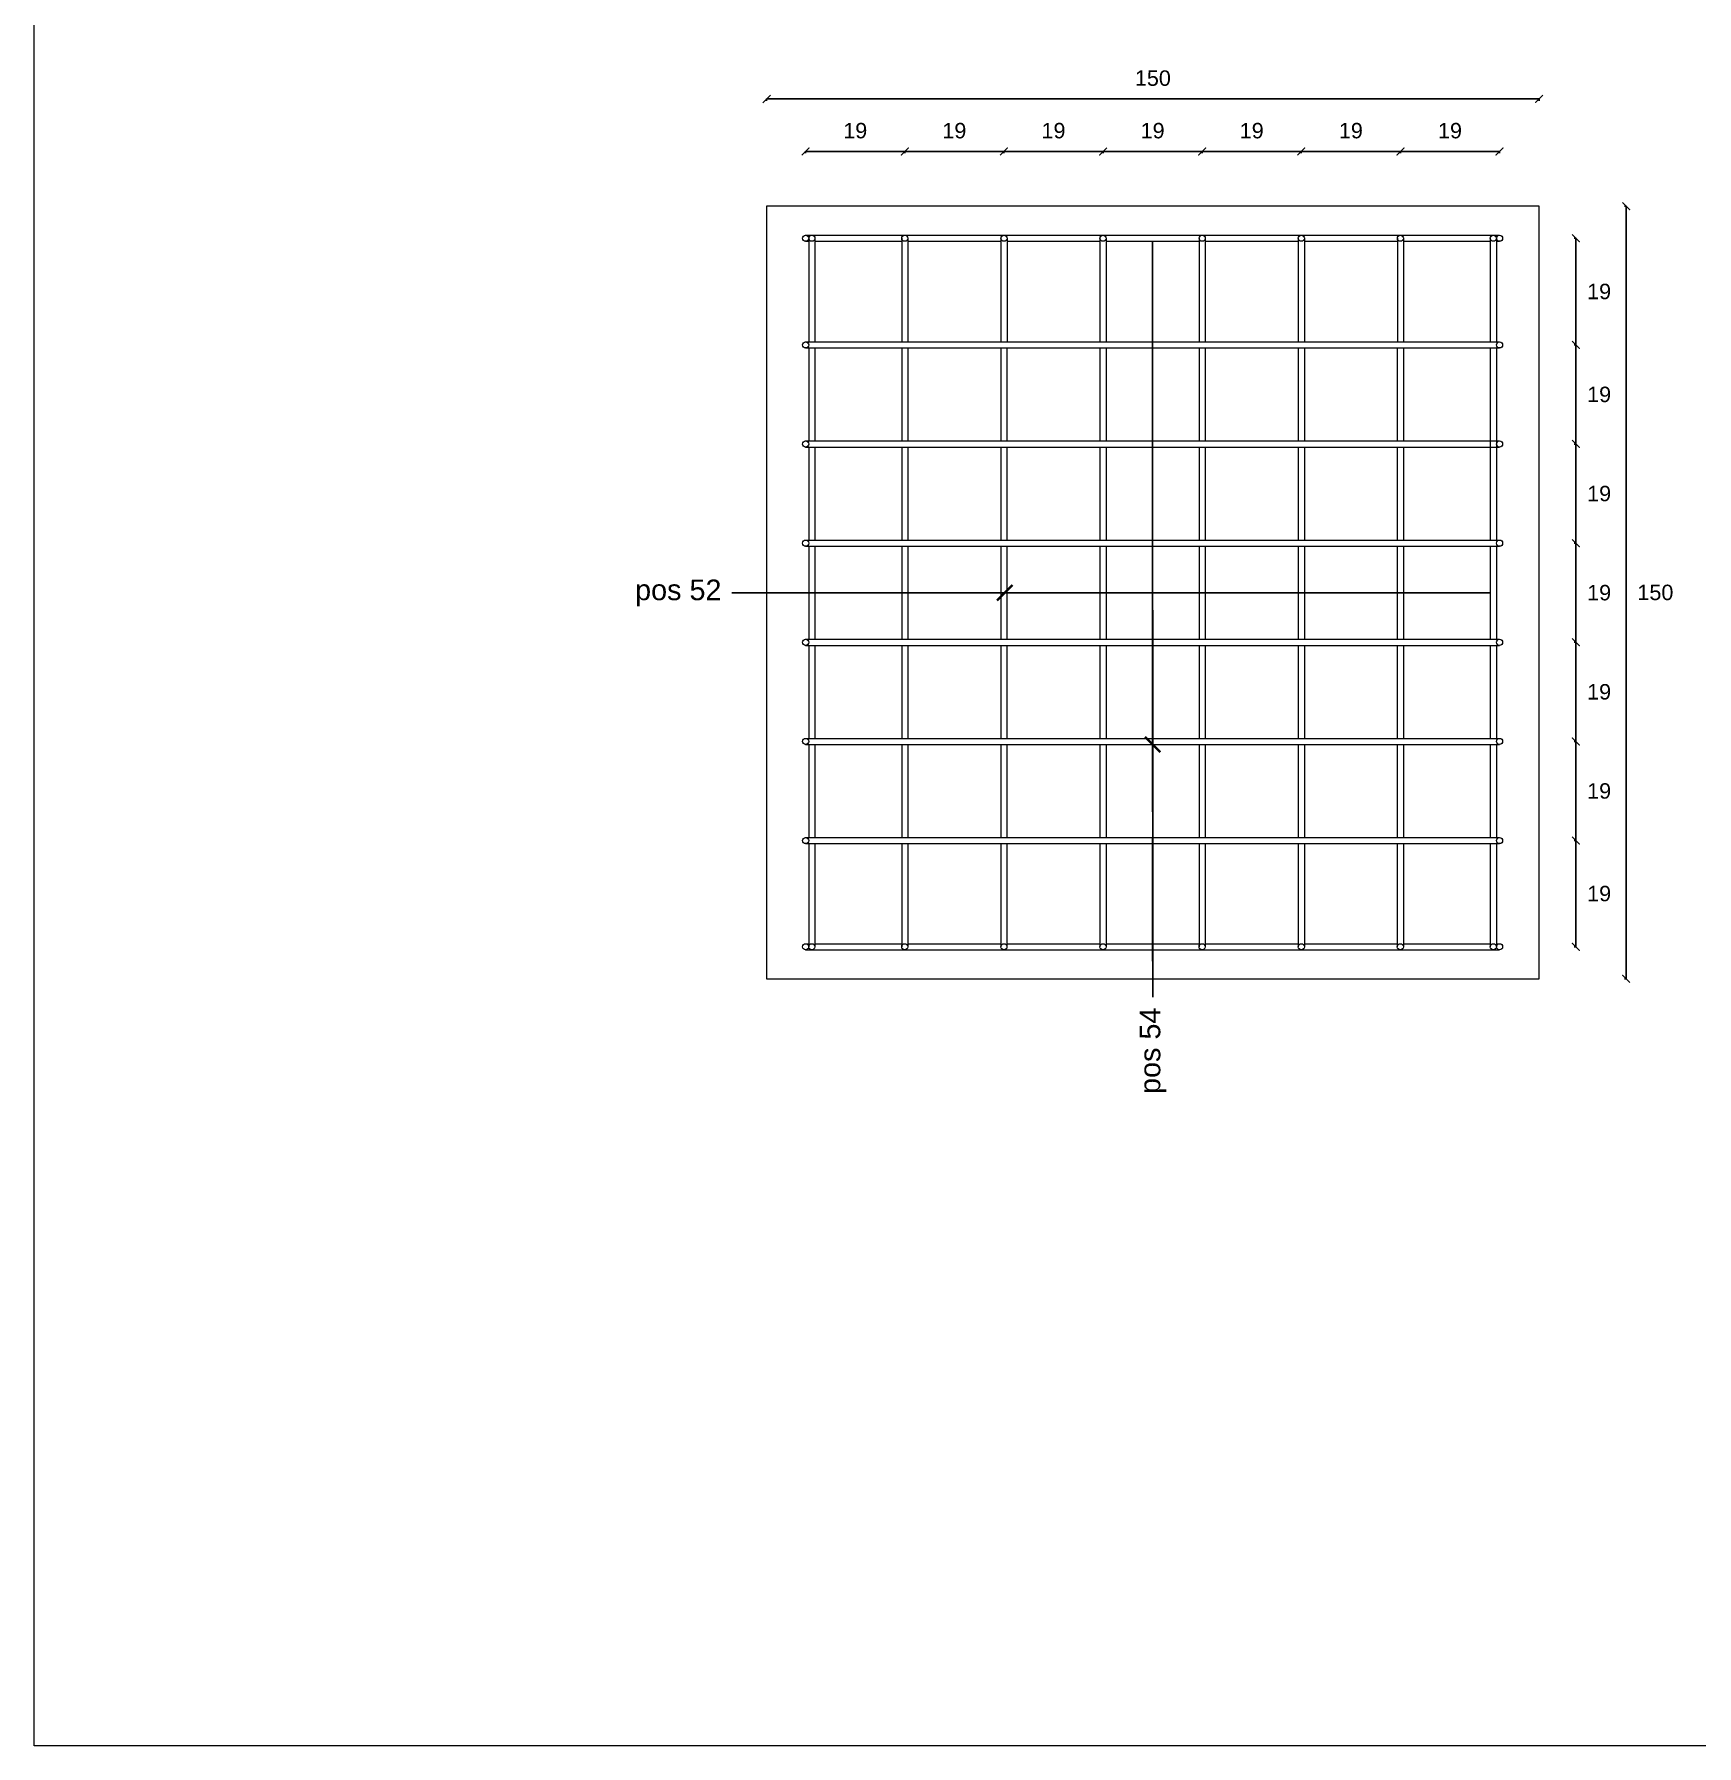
# Model space of a CAD drawing. Header units: millimetres. Extents: x 1415 to 3549, y 2194 to 4677.
# Drawn here: x 1758.906 to 1762.135, y 2331.246 to 2334.57 of the extents above; entities that cross this region are included whole.
import ezdxf
from ezdxf import colors
from ezdxf.entities.mleader import LeaderData, LeaderLine
from ezdxf.math import Vec2, Vec3

# ---------------------------------------------------------------- set-up
doc = ezdxf.new("R2010")
doc.units = ezdxf.units.MM
doc.layers.get('0').update_dxf_attribs({"plot": 0})
for name, color, linetype, lineweight in [('armature longitudinali', 5, 'Continuous', 9), ('Layer4', 7, 'Continuous', 15), ('quote', 252, 'Continuous', 5)]:
    doc.layers.add(name, color=color, linetype=linetype, lineweight=lineweight)
doc.styles.get("Standard").update_dxf_attribs({"font": 'arial.ttf'})
doc.dimstyles.new('quote c.a 1 sezione setti', dxfattribs={"dimtxt": 0.03, "dimasz": 0.015, "dimexe": 0.0005, "dimexo": 0.0015, "dimgap": 0.025, "dimtad": 2, "dimtih": 1, "dimtoh": 1, "dimdec": 0, "dimlfac": 100, "dimzin": 0, "dimdsep": 46, "dimtxsty": 'Standard', "dimblk": 'ARCHTICK', "dimcen": 0, "dimclre": 252, "dimadec": 0, "dimazin": 2, "dimtfac": 1, "dimtdec": 0, "dimtofl": 0, "dimtmove": 0, "dimatfit": 3, "dimfxl": 0.0035, "dimfxlon": 1, "dimtolj": 1, "dimtzin": 0, "dimarcsym": 0})

# ---------------------------------------------------------------- blocks, each defined once
blk = doc.blocks.new('_ArchTick')
at = {"color": 0, "linetype": 'ByBlock', "const_width": 0.15}
blk.add_lwpolyline([(-0.5, -0.5), (0.5, 0.5)], dxfattribs=at)
blk = doc.blocks.new('*D187')
at = {"layer": 'Defpoints', "color": 0, "transparency": 16777216}
for p in [(1760.597, 2334.342), (1760.4044, 2334.1736), (1760.597, 2334.1736)]:
    blk.add_point(p, dxfattribs=at)
at = {"layer": 'quote', "color": 252, "lineweight": -2, "transparency": 16777216}
for p, q in [((1760.4044, 2334.3385), (1760.4044, 2334.3425)), ((1760.597, 2334.3385), (1760.597, 2334.3425))]:
    blk.add_line(p, q, dxfattribs=at)
at = {"layer": 'quote', "color": 0, "linetype": 'Continuous', "lineweight": -2, "transparency": 16777216}
blk.add_line((1760.4044, 2334.342), (1760.597, 2334.342), dxfattribs=at)
at = {"layer": 'quote', "color": 0, "lineweight": -2, "transparency": 16777216, "xscale": 0.015, "yscale": 0.015, "zscale": 0.015, "rotation": 180}
blk.add_blockref('_ArchTick', (1760.4044, 2334.342), dxfattribs=at)
at = {"layer": 'quote', "color": 0, "lineweight": -2, "transparency": 16777216, "xscale": 0.015, "yscale": 0.015, "zscale": 0.015}
blk.add_blockref('_ArchTick', (1760.597, 2334.342), dxfattribs=at)
at = {"layer": 'quote', "color": 0, "transparency": 16777216, "insert": (1760.5007, 2334.3823), "char_height": 0.03, "attachment_point": 5}
blk.add_mtext('\\A1;19', dxfattribs=at)
blk = doc.blocks.new('*D188')
at = {"layer": 'Defpoints', "color": 0, "transparency": 16777216}
for p in [(1760.7895, 2334.342), (1760.597, 2334.1736), (1760.7895, 2334.1736)]:
    blk.add_point(p, dxfattribs=at)
at = {"layer": 'quote', "color": 252, "lineweight": -2, "transparency": 16777216}
for p, q in [((1760.597, 2334.3385), (1760.597, 2334.3425)), ((1760.7895, 2334.3385), (1760.7895, 2334.3425))]:
    blk.add_line(p, q, dxfattribs=at)
at = {"layer": 'quote', "color": 0, "linetype": 'Continuous', "lineweight": -2, "transparency": 16777216}
blk.add_line((1760.597, 2334.342), (1760.7895, 2334.342), dxfattribs=at)
at = {"layer": 'quote', "color": 0, "lineweight": -2, "transparency": 16777216, "xscale": 0.015, "yscale": 0.015, "zscale": 0.015, "rotation": 180}
blk.add_blockref('_ArchTick', (1760.597, 2334.342), dxfattribs=at)
at = {"layer": 'quote', "color": 0, "lineweight": -2, "transparency": 16777216, "xscale": 0.015, "yscale": 0.015, "zscale": 0.015}
blk.add_blockref('_ArchTick', (1760.7895, 2334.342), dxfattribs=at)
at = {"layer": 'quote', "color": 0, "transparency": 16777216, "insert": (1760.6932, 2334.3823), "char_height": 0.03, "attachment_point": 5}
blk.add_mtext('\\A1;19', dxfattribs=at)
blk = doc.blocks.new('*D189')
at = {"layer": 'Defpoints', "color": 0, "transparency": 16777216}
for p in [(1760.982, 2334.342), (1760.7895, 2334.1736), (1760.982, 2334.1736)]:
    blk.add_point(p, dxfattribs=at)
at = {"layer": 'quote', "color": 252, "lineweight": -2, "transparency": 16777216}
for p, q in [((1760.7895, 2334.3385), (1760.7895, 2334.3425)), ((1760.982, 2334.3385), (1760.982, 2334.3425))]:
    blk.add_line(p, q, dxfattribs=at)
at = {"layer": 'quote', "color": 0, "linetype": 'Continuous', "lineweight": -2, "transparency": 16777216}
blk.add_line((1760.7895, 2334.342), (1760.982, 2334.342), dxfattribs=at)
at = {"layer": 'quote', "color": 0, "lineweight": -2, "transparency": 16777216, "xscale": 0.015, "yscale": 0.015, "zscale": 0.015, "rotation": 180}
blk.add_blockref('_ArchTick', (1760.7895, 2334.342), dxfattribs=at)
at = {"layer": 'quote', "color": 0, "lineweight": -2, "transparency": 16777216, "xscale": 0.015, "yscale": 0.015, "zscale": 0.015}
blk.add_blockref('_ArchTick', (1760.982, 2334.342), dxfattribs=at)
at = {"layer": 'quote', "color": 0, "transparency": 16777216, "insert": (1760.8857, 2334.3823), "char_height": 0.03, "attachment_point": 5}
blk.add_mtext('\\A1;19', dxfattribs=at)
blk = doc.blocks.new('*D190')
at = {"layer": 'Defpoints', "color": 0, "transparency": 16777216}
for p in [(1761.1745, 2334.342), (1760.982, 2334.1736), (1761.1745, 2334.1736)]:
    blk.add_point(p, dxfattribs=at)
at = {"layer": 'quote', "color": 252, "lineweight": -2, "transparency": 16777216}
for p, q in [((1760.982, 2334.3385), (1760.982, 2334.3425)), ((1761.1745, 2334.3385), (1761.1745, 2334.3425))]:
    blk.add_line(p, q, dxfattribs=at)
at = {"layer": 'quote', "color": 0, "linetype": 'Continuous', "lineweight": -2, "transparency": 16777216}
blk.add_line((1760.982, 2334.342), (1761.1745, 2334.342), dxfattribs=at)
at = {"layer": 'quote', "color": 0, "lineweight": -2, "transparency": 16777216, "xscale": 0.015, "yscale": 0.015, "zscale": 0.015, "rotation": 180}
blk.add_blockref('_ArchTick', (1760.982, 2334.342), dxfattribs=at)
at = {"layer": 'quote', "color": 0, "lineweight": -2, "transparency": 16777216, "xscale": 0.015, "yscale": 0.015, "zscale": 0.015}
blk.add_blockref('_ArchTick', (1761.1745, 2334.342), dxfattribs=at)
at = {"layer": 'quote', "color": 0, "transparency": 16777216, "insert": (1761.0782, 2334.3823), "char_height": 0.03, "attachment_point": 5}
blk.add_mtext('\\A1;19', dxfattribs=at)
blk = doc.blocks.new('*D191')
at = {"layer": 'Defpoints', "color": 0, "transparency": 16777216}
for p in [(1761.367, 2334.342), (1761.1745, 2334.1736), (1761.367, 2334.1736)]:
    blk.add_point(p, dxfattribs=at)
at = {"layer": 'quote', "color": 252, "lineweight": -2, "transparency": 16777216}
for p, q in [((1761.1745, 2334.3385), (1761.1745, 2334.3425)), ((1761.367, 2334.3385), (1761.367, 2334.3425))]:
    blk.add_line(p, q, dxfattribs=at)
at = {"layer": 'quote', "color": 0, "linetype": 'Continuous', "lineweight": -2, "transparency": 16777216}
blk.add_line((1761.1745, 2334.342), (1761.367, 2334.342), dxfattribs=at)
at = {"layer": 'quote', "color": 0, "lineweight": -2, "transparency": 16777216, "xscale": 0.015, "yscale": 0.015, "zscale": 0.015, "rotation": 180}
blk.add_blockref('_ArchTick', (1761.1745, 2334.342), dxfattribs=at)
at = {"layer": 'quote', "color": 0, "lineweight": -2, "transparency": 16777216, "xscale": 0.015, "yscale": 0.015, "zscale": 0.015}
blk.add_blockref('_ArchTick', (1761.367, 2334.342), dxfattribs=at)
at = {"layer": 'quote', "color": 0, "transparency": 16777216, "insert": (1761.2707, 2334.3823), "char_height": 0.03, "attachment_point": 5}
blk.add_mtext('\\A1;19', dxfattribs=at)
blk = doc.blocks.new('*D192')
at = {"layer": 'Defpoints', "color": 0, "transparency": 16777216}
for p in [(1761.5595, 2334.342), (1761.367, 2334.1736), (1761.5595, 2334.1736)]:
    blk.add_point(p, dxfattribs=at)
at = {"layer": 'quote', "color": 252, "lineweight": -2, "transparency": 16777216}
for p, q in [((1761.367, 2334.3385), (1761.367, 2334.3425)), ((1761.5595, 2334.3385), (1761.5595, 2334.3425))]:
    blk.add_line(p, q, dxfattribs=at)
at = {"layer": 'quote', "color": 0, "linetype": 'Continuous', "lineweight": -2, "transparency": 16777216}
blk.add_line((1761.367, 2334.342), (1761.5595, 2334.342), dxfattribs=at)
at = {"layer": 'quote', "color": 0, "lineweight": -2, "transparency": 16777216, "xscale": 0.015, "yscale": 0.015, "zscale": 0.015, "rotation": 180}
blk.add_blockref('_ArchTick', (1761.367, 2334.342), dxfattribs=at)
at = {"layer": 'quote', "color": 0, "lineweight": -2, "transparency": 16777216, "xscale": 0.015, "yscale": 0.015, "zscale": 0.015}
blk.add_blockref('_ArchTick', (1761.5595, 2334.342), dxfattribs=at)
at = {"layer": 'quote', "color": 0, "transparency": 16777216, "insert": (1761.4632, 2334.3823), "char_height": 0.03, "attachment_point": 5}
blk.add_mtext('\\A1;19', dxfattribs=at)
blk = doc.blocks.new('*D193')
at = {"layer": 'Defpoints', "color": 0, "transparency": 16777216}
for p in [(1761.7519, 2334.342), (1761.5595, 2334.1736), (1761.7519, 2334.1736)]:
    blk.add_point(p, dxfattribs=at)
at = {"layer": 'quote', "color": 252, "lineweight": -2, "transparency": 16777216}
for p, q in [((1761.5595, 2334.3385), (1761.5595, 2334.3425)), ((1761.7519, 2334.3385), (1761.7519, 2334.3425))]:
    blk.add_line(p, q, dxfattribs=at)
at = {"layer": 'quote', "color": 0, "linetype": 'Continuous', "lineweight": -2, "transparency": 16777216}
blk.add_line((1761.5595, 2334.342), (1761.7519, 2334.342), dxfattribs=at)
at = {"layer": 'quote', "color": 0, "lineweight": -2, "transparency": 16777216, "xscale": 0.015, "yscale": 0.015, "zscale": 0.015, "rotation": 180}
blk.add_blockref('_ArchTick', (1761.5595, 2334.342), dxfattribs=at)
at = {"layer": 'quote', "color": 0, "lineweight": -2, "transparency": 16777216, "xscale": 0.015, "yscale": 0.015, "zscale": 0.015}
blk.add_blockref('_ArchTick', (1761.7519, 2334.342), dxfattribs=at)
at = {"layer": 'quote', "color": 0, "transparency": 16777216, "insert": (1761.6557, 2334.3823), "char_height": 0.03, "attachment_point": 5}
blk.add_mtext('\\A1;19', dxfattribs=at)
blk = doc.blocks.new('*D261')
at = {"layer": 'Defpoints', "color": 0, "transparency": 16777216}
for p in [(1761.8287, 2334.444), (1760.3287, 2332.7356), (1761.8287, 2332.7356)]:
    blk.add_point(p, dxfattribs=at)
at = {"layer": 'quote', "color": 252, "lineweight": -2, "transparency": 16777216}
for p, q in [((1760.3287, 2334.4405), (1760.3287, 2334.4445)), ((1761.8287, 2334.4405), (1761.8287, 2334.4445))]:
    blk.add_line(p, q, dxfattribs=at)
at = {"layer": 'quote', "color": 0, "linetype": 'Continuous', "lineweight": -2, "transparency": 16777216}
blk.add_line((1760.3287, 2334.444), (1761.8287, 2334.444), dxfattribs=at)
at = {"layer": 'quote', "color": 0, "lineweight": -2, "transparency": 16777216, "xscale": 0.015, "yscale": 0.015, "zscale": 0.015, "rotation": 180}
blk.add_blockref('_ArchTick', (1760.3287, 2334.444), dxfattribs=at)
at = {"layer": 'quote', "color": 0, "lineweight": -2, "transparency": 16777216, "xscale": 0.015, "yscale": 0.015, "zscale": 0.015}
blk.add_blockref('_ArchTick', (1761.8287, 2334.444), dxfattribs=at)
at = {"layer": 'quote', "color": 0, "transparency": 16777216, "insert": (1761.0787, 2334.4843), "char_height": 0.03, "attachment_point": 5}
blk.add_mtext('\\A1;150', dxfattribs=at)
blk = doc.blocks.new('*D1317')
at = {"layer": 'Defpoints', "color": 0, "transparency": 16777216}
for p in [(1761.7519, 2333.1964), (1761.9002, 2333.1964), (1761.7707, 2333.0039)]:
    blk.add_point(p, dxfattribs=at)
at = {"layer": 'quote', "color": 252, "lineweight": -2, "transparency": 16777216}
for p, q in [((1761.8967, 2333.1964), (1761.9007, 2333.1964)), ((1761.8967, 2333.0039), (1761.9007, 2333.0039))]:
    blk.add_line(p, q, dxfattribs=at)
at = {"layer": 'quote', "color": 0, "linetype": 'Continuous', "lineweight": -2, "transparency": 16777216}
blk.add_line((1761.9002, 2333.0039), (1761.9002, 2333.1964), dxfattribs=at)
at = {"layer": 'quote', "color": 0, "lineweight": -2, "transparency": 16777216, "xscale": 0.015, "yscale": 0.015, "zscale": 0.015}
for p, rotation in [((1761.9002, 2333.1964), 90), ((1761.9002, 2333.0039), 270)]:
    blk.add_blockref('_ArchTick', p, dxfattribs=dict(at, rotation=rotation))
at = {"layer": 'quote', "color": 0, "transparency": 16777216, "insert": (1761.9453, 2333.1001), "char_height": 0.03, "attachment_point": 5}
blk.add_mtext('\\A1;19', dxfattribs=at)
blk = doc.blocks.new('*D1318')
at = {"layer": 'Defpoints', "color": 0, "transparency": 16777216}
for p in [(1761.7519, 2333.3889), (1761.9002, 2333.3889), (1761.7519, 2333.1964)]:
    blk.add_point(p, dxfattribs=at)
at = {"layer": 'quote', "color": 252, "lineweight": -2, "transparency": 16777216}
for p, q in [((1761.8967, 2333.3889), (1761.9007, 2333.3889)), ((1761.8967, 2333.1964), (1761.9007, 2333.1964))]:
    blk.add_line(p, q, dxfattribs=at)
at = {"layer": 'quote', "color": 0, "linetype": 'Continuous', "lineweight": -2, "transparency": 16777216}
blk.add_line((1761.9002, 2333.1964), (1761.9002, 2333.3889), dxfattribs=at)
at = {"layer": 'quote', "color": 0, "lineweight": -2, "transparency": 16777216, "xscale": 0.015, "yscale": 0.015, "zscale": 0.015}
for p, rotation in [((1761.9002, 2333.3889), 90), ((1761.9002, 2333.1964), 270)]:
    blk.add_blockref('_ArchTick', p, dxfattribs=dict(at, rotation=rotation))
at = {"layer": 'quote', "color": 0, "transparency": 16777216, "insert": (1761.9453, 2333.2926), "char_height": 0.03, "attachment_point": 5}
blk.add_mtext('\\A1;19', dxfattribs=at)
blk = doc.blocks.new('*D1319')
at = {"layer": 'Defpoints', "color": 0, "transparency": 16777216}
for p in [(1761.7519, 2333.7739), (1761.9002, 2333.7739), (1761.7519, 2333.5814)]:
    blk.add_point(p, dxfattribs=at)
at = {"layer": 'quote', "color": 252, "lineweight": -2, "transparency": 16777216}
for p, q in [((1761.8967, 2333.7739), (1761.9007, 2333.7739)), ((1761.8967, 2333.5814), (1761.9007, 2333.5814))]:
    blk.add_line(p, q, dxfattribs=at)
at = {"layer": 'quote', "color": 0, "linetype": 'Continuous', "lineweight": -2, "transparency": 16777216}
blk.add_line((1761.9002, 2333.5814), (1761.9002, 2333.7739), dxfattribs=at)
at = {"layer": 'quote', "color": 0, "lineweight": -2, "transparency": 16777216, "xscale": 0.015, "yscale": 0.015, "zscale": 0.015}
for p, rotation in [((1761.9002, 2333.7739), 90), ((1761.9002, 2333.5814), 270)]:
    blk.add_blockref('_ArchTick', p, dxfattribs=dict(at, rotation=rotation))
at = {"layer": 'quote', "color": 0, "transparency": 16777216, "insert": (1761.9453, 2333.6776), "char_height": 0.03, "attachment_point": 5}
blk.add_mtext('\\A1;19', dxfattribs=at)
blk = doc.blocks.new('*D1320')
at = {"layer": 'Defpoints', "color": 0, "transparency": 16777216}
for p in [(1761.7519, 2333.5814), (1761.9002, 2333.5814), (1761.7519, 2333.3889)]:
    blk.add_point(p, dxfattribs=at)
at = {"layer": 'quote', "color": 252, "lineweight": -2, "transparency": 16777216}
for p, q in [((1761.8967, 2333.5814), (1761.9007, 2333.5814)), ((1761.8967, 2333.3889), (1761.9007, 2333.3889))]:
    blk.add_line(p, q, dxfattribs=at)
at = {"layer": 'quote', "color": 0, "linetype": 'Continuous', "lineweight": -2, "transparency": 16777216}
blk.add_line((1761.9002, 2333.3889), (1761.9002, 2333.5814), dxfattribs=at)
at = {"layer": 'quote', "color": 0, "lineweight": -2, "transparency": 16777216, "xscale": 0.015, "yscale": 0.015, "zscale": 0.015}
for p, rotation in [((1761.9002, 2333.5814), 90), ((1761.9002, 2333.3889), 270)]:
    blk.add_blockref('_ArchTick', p, dxfattribs=dict(at, rotation=rotation))
at = {"layer": 'quote', "color": 0, "transparency": 16777216, "insert": (1761.9453, 2333.4851), "char_height": 0.03, "attachment_point": 5}
blk.add_mtext('\\A1;19', dxfattribs=at)
blk = doc.blocks.new('*D1321')
at = {"layer": 'Defpoints', "color": 0, "transparency": 16777216}
for p in [(1761.7519, 2333.9664), (1761.9002, 2333.9664), (1761.7519, 2333.7739)]:
    blk.add_point(p, dxfattribs=at)
at = {"layer": 'quote', "color": 252, "lineweight": -2, "transparency": 16777216}
for p, q in [((1761.8967, 2333.9664), (1761.9007, 2333.9664)), ((1761.8967, 2333.7739), (1761.9007, 2333.7739))]:
    blk.add_line(p, q, dxfattribs=at)
at = {"layer": 'quote', "color": 0, "linetype": 'Continuous', "lineweight": -2, "transparency": 16777216}
blk.add_line((1761.9002, 2333.7739), (1761.9002, 2333.9664), dxfattribs=at)
at = {"layer": 'quote', "color": 0, "lineweight": -2, "transparency": 16777216, "xscale": 0.015, "yscale": 0.015, "zscale": 0.015}
for p, rotation in [((1761.9002, 2333.9664), 90), ((1761.9002, 2333.7739), 270)]:
    blk.add_blockref('_ArchTick', p, dxfattribs=dict(at, rotation=rotation))
at = {"layer": 'quote', "color": 0, "transparency": 16777216, "insert": (1761.9453, 2333.8701), "char_height": 0.03, "attachment_point": 5}
blk.add_mtext('\\A1;19', dxfattribs=at)
blk = doc.blocks.new('*D1322')
at = {"layer": 'Defpoints', "color": 0, "transparency": 16777216}
for p in [(1761.7519, 2334.1736), (1761.9002, 2334.1736), (1761.7519, 2333.9664)]:
    blk.add_point(p, dxfattribs=at)
at = {"layer": 'quote', "color": 252, "lineweight": -2, "transparency": 16777216}
for p, q in [((1761.8967, 2334.1736), (1761.9007, 2334.1736)), ((1761.8967, 2333.9664), (1761.9007, 2333.9664))]:
    blk.add_line(p, q, dxfattribs=at)
at = {"layer": 'quote', "color": 0, "linetype": 'Continuous', "lineweight": -2, "transparency": 16777216}
blk.add_line((1761.9002, 2333.9664), (1761.9002, 2334.1736), dxfattribs=at)
at = {"layer": 'quote', "color": 0, "lineweight": -2, "transparency": 16777216, "xscale": 0.015, "yscale": 0.015, "zscale": 0.015}
for p, rotation in [((1761.9002, 2334.1736), 90), ((1761.9002, 2333.9664), 270)]:
    blk.add_blockref('_ArchTick', p, dxfattribs=dict(at, rotation=rotation))
at = {"layer": 'quote', "color": 0, "transparency": 16777216, "insert": (1761.9453, 2334.07), "char_height": 0.03, "attachment_point": 5}
blk.add_mtext('\\A1;19', dxfattribs=at)
blk = doc.blocks.new('*D1323')
at = {"layer": 'Defpoints', "color": 0, "transparency": 16777216}
for p in [(1761.7519, 2333.0039), (1761.9002, 2333.0039), (1761.7519, 2332.7976)]:
    blk.add_point(p, dxfattribs=at)
at = {"layer": 'quote', "color": 252, "lineweight": -2, "transparency": 16777216}
for p, q in [((1761.8967, 2333.0039), (1761.9007, 2333.0039)), ((1761.8967, 2332.7976), (1761.9007, 2332.7976))]:
    blk.add_line(p, q, dxfattribs=at)
at = {"layer": 'quote', "color": 0, "linetype": 'Continuous', "lineweight": -2, "transparency": 16777216}
blk.add_line((1761.9002, 2332.7976), (1761.9002, 2333.0039), dxfattribs=at)
at = {"layer": 'quote', "color": 0, "lineweight": -2, "transparency": 16777216, "xscale": 0.015, "yscale": 0.015, "zscale": 0.015}
for p, rotation in [((1761.9002, 2333.0039), 90), ((1761.9002, 2332.7976), 270)]:
    blk.add_blockref('_ArchTick', p, dxfattribs=dict(at, rotation=rotation))
at = {"layer": 'quote', "color": 0, "transparency": 16777216, "insert": (1761.9453, 2332.9008), "char_height": 0.03, "attachment_point": 5}
blk.add_mtext('\\A1;19', dxfattribs=at)
blk = doc.blocks.new('*D1331')
at = {"layer": 'Defpoints', "color": 0, "transparency": 16777216}
for p in [(1761.8287, 2334.2356), (1761.8287, 2332.7356), (1761.9979, 2332.7356)]:
    blk.add_point(p, dxfattribs=at)
at = {"layer": 'quote', "color": 252, "lineweight": -2, "transparency": 16777216}
for p, q in [((1761.9944, 2334.2356), (1761.9984, 2334.2356)), ((1761.9944, 2332.7356), (1761.9984, 2332.7356))]:
    blk.add_line(p, q, dxfattribs=at)
at = {"layer": 'quote', "color": 0, "linetype": 'Continuous', "lineweight": -2, "transparency": 16777216}
blk.add_line((1761.9979, 2334.2356), (1761.9979, 2332.7356), dxfattribs=at)
at = {"layer": 'quote', "color": 0, "lineweight": -2, "transparency": 16777216, "xscale": 0.015, "yscale": 0.015, "zscale": 0.015}
for p, rotation in [((1761.9979, 2334.2356), 90), ((1761.9979, 2332.7356), 270)]:
    blk.add_blockref('_ArchTick', p, dxfattribs=dict(at, rotation=rotation))
at = {"layer": 'quote', "color": 0, "transparency": 16777216, "insert": (1762.0546, 2333.4856), "char_height": 0.03, "attachment_point": 5}
blk.add_mtext('\\A1;150', dxfattribs=at)

msp = doc.modelspace()

# ---------------------------------------------------------------- linework, layer by layer
at = {"layer": 'armature longitudinali'}
for points in [[(1760.4044, 2334.1796), (1761.7519, 2334.1796)], [(1760.4044, 2334.1676), (1760.4104, 2334.1676)], [(1760.4104, 2334.1736), (1760.4104, 2333.9724)], [(1760.4224, 2334.1745), (1760.4224, 2333.9724)], [(1760.4224, 2334.1676), (1760.591, 2334.1676)], [(1760.591, 2334.1736), (1760.591, 2333.9734)], [(1760.603, 2334.1736), (1760.603, 2333.9734)], [(1760.603, 2334.1676), (1760.7835, 2334.1676)], [(1760.7835, 2334.1736), (1760.7835, 2333.9734)], [(1760.7955, 2334.1736), (1760.7955, 2333.9734)], [(1760.7955, 2334.1676), (1760.976, 2334.1676)], [(1760.976, 2334.1736), (1760.976, 2333.9734)], [(1760.988, 2334.1736), (1760.988, 2333.9734)], [(1760.988, 2334.1676), (1761.1685, 2334.1676)], [(1761.1685, 2334.1736), (1761.1685, 2333.9734)], [(1761.1805, 2334.1736), (1761.1805, 2333.9734)], [(1761.1805, 2334.1676), (1761.361, 2334.1676)], [(1761.361, 2334.1736), (1761.361, 2333.9734)], [(1761.373, 2334.1736), (1761.373, 2333.9734)], [(1761.373, 2334.1676), (1761.5535, 2334.1676)], [(1761.5535, 2334.1736), (1761.5535, 2333.9734)], [(1761.5655, 2334.1736), (1761.5655, 2333.9734)], [(1761.5655, 2334.1676), (1761.7339, 2334.1676)], [(1761.7339, 2334.1736), (1761.7339, 2333.9724)], [(1761.7459, 2334.1736), (1761.7459, 2333.9724)], [(1761.7459, 2334.1676), (1761.7519, 2334.1676)], [(1760.4044, 2333.9724), (1761.7519, 2333.9724)], [(1760.4044, 2333.9604), (1761.7519, 2333.9604)], [(1760.4104, 2333.9604), (1760.4104, 2333.7799)], [(1760.4224, 2333.9604), (1760.4224, 2333.7799)], [(1760.5909, 2333.9604), (1760.5909, 2333.7799)], [(1760.6029, 2333.9604), (1760.6029, 2333.7799)], [(1760.7834, 2333.9604), (1760.7834, 2333.7799)], [(1760.7954, 2333.9604), (1760.7954, 2333.7799)], [(1760.9759, 2333.9604), (1760.9759, 2333.7799)], [(1760.9879, 2333.9604), (1760.9879, 2333.7799)], [(1761.1684, 2333.9604), (1761.1684, 2333.7799)], [(1761.1804, 2333.9604), (1761.1804, 2333.7799)], [(1761.3609, 2333.9604), (1761.3609, 2333.7799)], [(1761.3729, 2333.9604), (1761.3729, 2333.7799)], [(1761.5534, 2333.9604), (1761.5534, 2333.7799)], [(1761.5654, 2333.9604), (1761.5654, 2333.7799)], [(1761.7339, 2333.9604), (1761.7339, 2333.5874)], [(1761.7459, 2333.9604), (1761.7459, 2333.5874)], [(1760.4044, 2333.7799), (1761.7519, 2333.7799)], [(1760.4044, 2333.7679), (1761.7519, 2333.7679)], [(1760.4104, 2333.7679), (1760.4104, 2333.5874)], [(1760.4224, 2333.7679), (1760.4224, 2333.5874)], [(1760.5909, 2333.7679), (1760.5909, 2333.5874)], [(1760.6029, 2333.7679), (1760.6029, 2333.5874)], [(1760.7834, 2333.7679), (1760.7834, 2333.5874)], [(1760.7954, 2333.7679), (1760.7954, 2333.5874)], [(1760.9759, 2333.7679), (1760.9759, 2333.5874)], [(1760.9879, 2333.7679), (1760.9879, 2333.5874)], [(1761.1684, 2333.7679), (1761.1684, 2333.5874)], [(1761.1804, 2333.7679), (1761.1804, 2333.5874)], [(1761.3609, 2333.7679), (1761.3609, 2333.5874)], [(1761.3729, 2333.7679), (1761.3729, 2333.5874)], [(1761.5534, 2333.7679), (1761.5534, 2333.5874)], [(1761.5654, 2333.7679), (1761.5654, 2333.5874)], [(1760.4044, 2333.5874), (1761.7519, 2333.5874)], [(1760.4044, 2333.5754), (1761.7519, 2333.5754)], [(1760.4104, 2333.5754), (1760.4104, 2333.3949)], [(1760.4224, 2333.5754), (1760.4224, 2333.3949)], [(1760.5909, 2333.5754), (1760.5909, 2333.3949)], [(1760.6029, 2333.5754), (1760.6029, 2333.3949)], [(1760.7834, 2333.5754), (1760.7834, 2333.3949)], [(1760.7954, 2333.5754), (1760.7954, 2333.3949)], [(1760.9759, 2333.5754), (1760.9759, 2333.3949)], [(1760.9879, 2333.5754), (1760.9879, 2333.3949)], [(1761.1684, 2333.5754), (1761.1684, 2333.3949)], [(1761.1804, 2333.5754), (1761.1804, 2333.3949)], [(1761.3609, 2333.5754), (1761.3609, 2333.3949)], [(1761.3729, 2333.5754), (1761.3729, 2333.3949)], [(1761.5534, 2333.5754), (1761.5534, 2333.3949)], [(1761.5654, 2333.5754), (1761.5654, 2333.3949)], [(1761.7339, 2333.5754), (1761.7339, 2333.3949)], [(1761.7459, 2333.5754), (1761.7459, 2333.3949)], [(1760.4044, 2333.3949), (1761.7519, 2333.3949)], [(1760.4044, 2333.3829), (1761.7519, 2333.3829)], [(1760.4104, 2333.3829), (1760.4104, 2333.2024)], [(1760.4224, 2333.3829), (1760.4224, 2333.2024)], [(1760.5909, 2333.3829), (1760.5909, 2333.2024)], [(1760.6029, 2333.3829), (1760.6029, 2333.2024)], [(1760.7834, 2333.3829), (1760.7834, 2333.2024)], [(1760.7954, 2333.3829), (1760.7954, 2333.2024)], [(1760.9759, 2333.3829), (1760.9759, 2333.2024)], [(1760.9879, 2333.3829), (1760.9879, 2333.2024)], [(1761.1684, 2333.3829), (1761.1684, 2333.2024)], [(1761.1804, 2333.3829), (1761.1804, 2333.2024)], [(1761.3609, 2333.3829), (1761.3609, 2333.2024)], [(1761.3729, 2333.3829), (1761.3729, 2333.2024)], [(1761.5534, 2333.3829), (1761.5534, 2333.2024)], [(1761.5654, 2333.3829), (1761.5654, 2333.2024)], [(1761.7339, 2333.3829), (1761.7339, 2333.2024)], [(1761.7459, 2333.3829), (1761.7459, 2333.2024)], [(1760.4044, 2333.2024), (1761.7519, 2333.2024)], [(1760.4044, 2333.1904), (1761.7519, 2333.1904)], [(1760.4104, 2333.1904), (1760.4104, 2333.0099)], [(1760.4224, 2333.1904), (1760.4224, 2333.0099)], [(1760.5909, 2333.1904), (1760.5909, 2333.0099)], [(1760.6029, 2333.1904), (1760.6029, 2333.0099)], [(1760.7834, 2333.1904), (1760.7834, 2333.0099)], [(1760.7954, 2333.1904), (1760.7954, 2333.0099)], [(1760.9759, 2333.1904), (1760.9759, 2333.0099)], [(1760.9879, 2333.1904), (1760.9879, 2333.0099)], [(1761.1684, 2333.1904), (1761.1684, 2333.0099)], [(1761.1804, 2333.1904), (1761.1804, 2333.0099)], [(1761.3609, 2333.1904), (1761.3609, 2333.0099)], [(1761.3729, 2333.1904), (1761.3729, 2333.0099)], [(1761.5534, 2333.1904), (1761.5534, 2333.0099)], [(1761.5654, 2333.1904), (1761.5654, 2333.0099)], [(1761.7339, 2333.1904), (1761.7339, 2333.0099)], [(1761.7459, 2333.1904), (1761.7459, 2333.0099)], [(1760.4044, 2333.0099), (1761.7519, 2333.0099)], [(1760.4044, 2332.9979), (1761.7519, 2332.9979)], [(1760.4104, 2332.9979), (1760.4104, 2332.7976)], [(1760.4224, 2332.9979), (1760.4224, 2332.7976)], [(1760.5909, 2332.9979), (1760.5909, 2332.7976)], [(1760.6029, 2332.9979), (1760.6029, 2332.7976)], [(1760.7834, 2332.9979), (1760.7834, 2332.7976)], [(1760.7954, 2332.9979), (1760.7954, 2332.7976)], [(1760.9759, 2332.9979), (1760.9759, 2332.7976)], [(1760.9879, 2332.9979), (1760.9879, 2332.7976)], [(1761.1684, 2332.9979), (1761.1684, 2332.7976)], [(1761.1804, 2332.9979), (1761.1804, 2332.7976)], [(1761.3609, 2332.9979), (1761.3609, 2332.7976)], [(1761.3729, 2332.9979), (1761.3729, 2332.7976)], [(1761.5534, 2332.9979), (1761.5534, 2332.7976)], [(1761.5654, 2332.9979), (1761.5654, 2332.7976)], [(1761.7339, 2332.9979), (1761.7339, 2332.7976)], [(1761.7459, 2332.9979), (1761.7459, 2332.7976)], [(1760.4044, 2332.8036), (1760.4104, 2332.8036)], [(1760.4224, 2332.8036), (1760.5909, 2332.8036)], [(1760.6029, 2332.8036), (1760.7834, 2332.8036)], [(1760.7954, 2332.8036), (1760.9759, 2332.8036)], [(1760.9879, 2332.8036), (1761.1684, 2332.8036)], [(1761.1804, 2332.8036), (1761.3609, 2332.8036)], [(1761.3729, 2332.8036), (1761.5534, 2332.8036)], [(1761.5654, 2332.8036), (1761.7339, 2332.8036)], [(1761.7397, 2332.8036), (1761.7401, 2332.8036)], [(1761.7459, 2332.8036), (1761.7519, 2332.8036)], [(1760.4044, 2332.7916), (1761.7519, 2332.7916)]]:
    msp.add_lwpolyline(points, dxfattribs=at)
for centre in [(1760.4044, 2334.1736), (1760.4165, 2334.1736), (1760.597, 2334.1736), (1760.7895, 2334.1736), (1760.982, 2334.1736), (1761.1745, 2334.1736), (1761.367, 2334.1736), (1761.5595, 2334.1736), (1761.7399, 2334.1736), (1761.7519, 2334.1736), (1760.4044, 2333.9664), (1761.7519, 2333.9664), (1760.4044, 2333.7739), (1761.7519, 2333.7739), (1760.4044, 2333.5814), (1761.7519, 2333.5814), (1760.4044, 2333.3889), (1761.7519, 2333.3889), (1760.4044, 2333.1964), (1761.7519, 2333.1964), (1760.4044, 2333.0039), (1761.7519, 2333.0039), (1760.4044, 2332.7976), (1760.4164, 2332.7976), (1760.5969, 2332.7976), (1760.7894, 2332.7976), (1760.9819, 2332.7976), (1761.1744, 2332.7976), (1761.3669, 2332.7976), (1761.5594, 2332.7976), (1761.7399, 2332.7976), (1761.7519, 2332.7976)]:
    msp.add_circle(centre, 0.006, dxfattribs=at)
at = {"layer": 'Layer4'}
msp.add_lwpolyline([(1758.9064, 2344.3913), (1775.6736, 2344.3913), (1775.6736, 2331.2461), (1758.9064, 2331.2461)], close=True, dxfattribs=at)
msp.add_lwpolyline([(1760.3287, 2332.7356), (1761.8287, 2332.7356), (1761.8287, 2334.2356), (1760.3287, 2334.2356), (1760.3287, 2332.7356)], dxfattribs=at)

# ---------------------------------------------------------------- dimensions: what is measured, and where the dimension line sits
at = {"layer": 'quote'}
for base, p1, p2, picture, middle in [((1761.8287, 2334.444), (1760.3287, 2332.7356), (1761.8287, 2332.7356), '*D261', (1761.0787, 2334.4843)), ((1760.597, 2334.342), (1760.4044, 2334.1736), (1760.597, 2334.1736), '*D187', (1760.5007, 2334.3823)), ((1760.7895, 2334.342), (1760.597, 2334.1736), (1760.7895, 2334.1736), '*D188', (1760.6932, 2334.3823)), ((1760.982, 2334.342), (1760.7895, 2334.1736), (1760.982, 2334.1736), '*D189', (1760.8857, 2334.3823)), ((1761.1745, 2334.342), (1760.982, 2334.1736), (1761.1745, 2334.1736), '*D190', (1761.0782, 2334.3823)), ((1761.367, 2334.342), (1761.1745, 2334.1736), (1761.367, 2334.1736), '*D191', (1761.2707, 2334.3823)), ((1761.5595, 2334.342), (1761.367, 2334.1736), (1761.5595, 2334.1736), '*D192', (1761.4632, 2334.3823)), ((1761.7519, 2334.342), (1761.5595, 2334.1736), (1761.7519, 2334.1736), '*D193', (1761.6557, 2334.3823))]:
    dim = msp.add_linear_dim(base=base, p1=p1, p2=p2, dimstyle='quote c.a 1 sezione setti', dxfattribs=at)
    dim.commit()
    dim.dimension.update_dxf_attribs({"geometry": picture, "text_midpoint": middle})
for base, p1, p2, picture, middle in [((1761.9979, 2332.7356), (1761.8287, 2334.2356), (1761.8287, 2332.7356), '*D1331', (1762.0546, 2333.4856)), ((1761.9002, 2333.9664), (1761.7519, 2333.7739), (1761.7519, 2333.9664), '*D1321', (1761.9453, 2333.8701)), ((1761.9002, 2333.7739), (1761.7519, 2333.5814), (1761.7519, 2333.7739), '*D1319', (1761.9453, 2333.6776)), ((1761.9002, 2333.5814), (1761.7519, 2333.3889), (1761.7519, 2333.5814), '*D1320', (1761.9453, 2333.4851)), ((1761.9002, 2333.3889), (1761.7519, 2333.1964), (1761.7519, 2333.3889), '*D1318', (1761.9453, 2333.2926)), ((1761.9002, 2333.1964), (1761.7707, 2333.0039), (1761.7519, 2333.1964), '*D1317', (1761.9453, 2333.1001))]:
    dim = msp.add_linear_dim(base=base, p1=p1, p2=p2, angle=90, dimstyle='quote c.a 1 sezione setti', dxfattribs=at)
    dim.commit()
    dim.dimension.update_dxf_attribs({"geometry": picture, "text_midpoint": middle})
for base, p1, p2, picture, middle in [((1761.9002, 2334.1736), (1761.7519, 2333.9664), (1761.7519, 2334.1736), '*D1322', (1761.9453, 2334.07)), ((1761.9002, 2333.0039), (1761.7519, 2332.7976), (1761.7519, 2333.0039), '*D1323', (1761.9453, 2332.9008))]:
    dim = msp.add_linear_dim(base=base, p1=p1, p2=p2, angle=90, text='19', dimstyle='quote c.a 1 sezione setti', dxfattribs=at)
    dim.commit()
    dim.dimension.update_dxf_attribs({"geometry": picture, "text_midpoint": middle})

# ---------------------------------------------------------------- leaders
ml = msp.add_multileader_mtext('Standard', dxfattribs=at)
ml.set_content('pos 54', color=256)
ml.set_leader_properties()
ml.set_arrow_properties(name='ARCHTICK')
ml.build(insert=Vec2(0, 0))
ml.multileader.update_dxf_attribs({"dogleg_length": 0.03, "arrow_head_size": 0.03})
ctx = ml.context
ctx.base_point, ctx.char_height, ctx.arrow_head_size, ctx.landing_gap_size, ctx.plane_origin, ctx.plane_x_axis, ctx.plane_y_axis = Vec3(1761.0787, 2332.4982), 0.04, 0.03, 0.02, Vec3(1761.4381, 2333.0232), Vec3(0, 1), Vec3(-1, 0)
ctx.text_align_type = 2
notes = []
notes.append((ctx, [(1, (1, 1, 0), (1761.0787, 2332.7356), (0, -1), 0.036, [(10, [(1761.0782, 2333.1904), (1761.0782, 2333.3829), (1761.0787, 2332.7356), (1761.0787, 2332.7356), (1761.0782, 2333.5754), (1761.0782, 2333.7679), (1761.0782, 2333.9604), (1761.0782, 2334.1676), (1761.0787, 2332.7356), (1761.0787, 2332.7356), (1761.0782, 2333.0099), (1761.0782, 2332.8036)], 0, [])])]))
ctx.mtext.insert, ctx.mtext.text_direction, ctx.mtext.rotation, ctx.mtext.alignment, ctx.mtext.flow_direction = Vec3(1761.0531, 2332.6796), Vec3(0, 1), 1.570796, 3, 5
ml = msp.add_multileader_mtext('Standard', dxfattribs=at)
ml.set_content('pos 52', color=256)
ml.set_leader_properties()
ml.set_arrow_properties(name='ARCHTICK')
ml.build(insert=Vec2(0, 0))
ml.multileader.update_dxf_attribs({"dogleg_length": 0.03, "arrow_head_size": 0.03})
ctx = ml.context
ctx.base_point, ctx.char_height, ctx.arrow_head_size, ctx.landing_gap_size, ctx.plane_origin = Vec3(1760.0598, 2333.4851), 0.04, 0.03, 0.02, Vec3(1760.5895, 2333.1253)
ctx.text_align_type = 2
notes.append((ctx, [(1, (1, 1, 0), (1760.2836, 2333.4851), (-1, 0), 0.0226, [(7, [(1760.7909, 2333.4851), (1760.9927, 2333.4851), (1760.5909, 2333.4851), (1760.2836, 2333.4851), (1761.1684, 2333.4851), (1761.3609, 2333.4851), (1761.5534, 2333.4851), (1761.7339, 2333.4851), (1760.4224, 2333.4851)], 0, [])])]))
ctx.mtext.insert, ctx.mtext.alignment, ctx.mtext.flow_direction = Vec3(1760.241, 2333.5107), 3, 5
for ctx, leaders in notes:
    for number, flags, end, landing, length, lines in leaders:
        leader = LeaderData()
        leader.index, (leader.has_last_leader_line, leader.has_dogleg_vector, leader.attachment_direction) = number, flags
        leader.last_leader_point, leader.dogleg_vector, leader.dogleg_length = Vec3(end), Vec3(landing), length
        for number, points, colour, breaks in lines:
            line = LeaderLine()
            line.index, line.vertices, line.color, line.breaks = number, Vec3.list(points), colors.encode_raw_color(colour), breaks
            leader.lines.append(line)
        ctx.leaders.append(leader)

doc.saveas('drawing.dxf')
